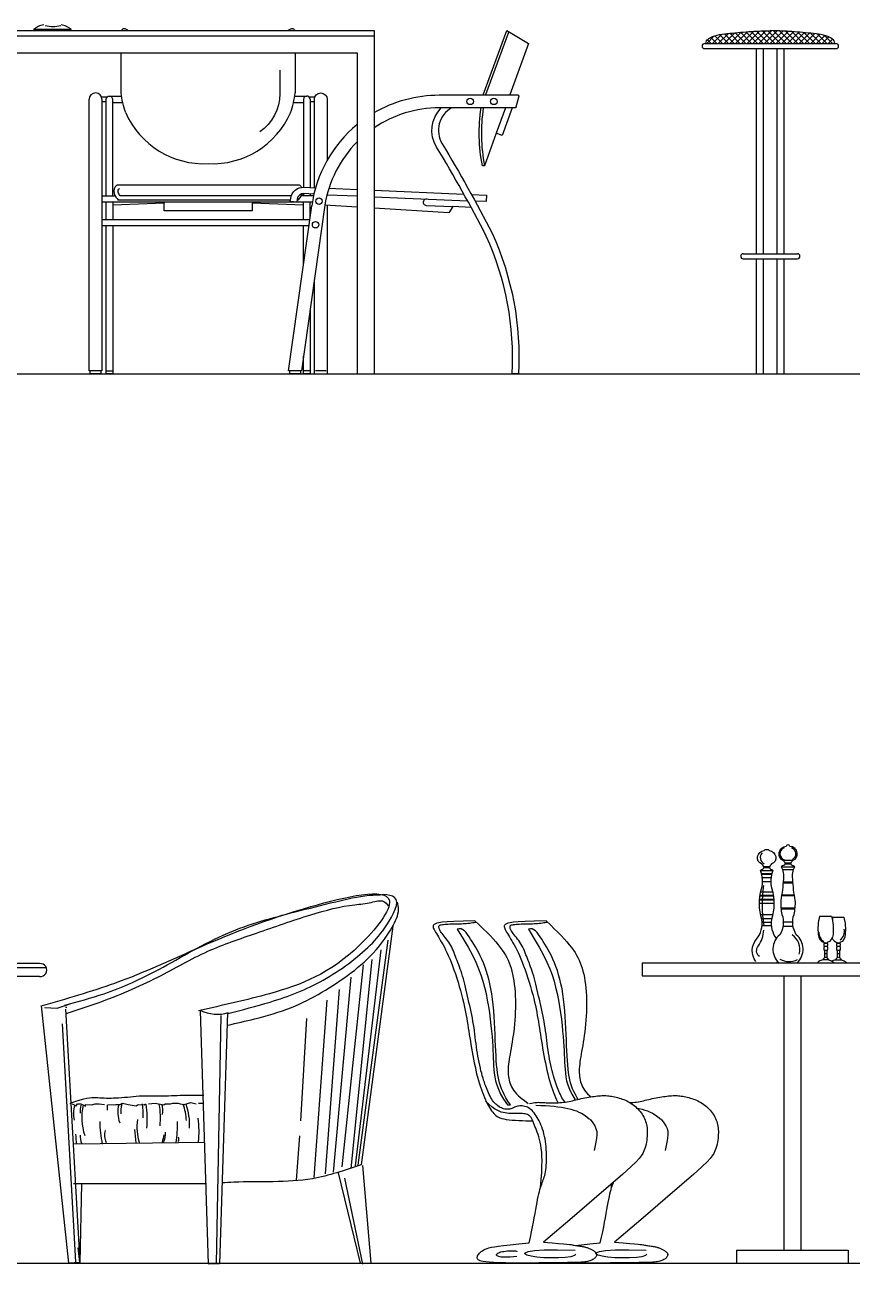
# Model space of a CAD drawing. Header units: inches. Extents: x 10 to 52.5, y 12.2 to 37.
# Drawn here: x 39.797 to 41.726, y 19.048 to 21.938 of the extents above; entities that cross this region are included whole.
import ezdxf

# ---------------------------------------------------------------- set-up
doc = ezdxf.new("R2010")
doc.units = ezdxf.units.IN
doc.header["$MEASUREMENT"] = 0
for name, color, linetype in [('02', 2, 'Continuous'), ('1', 1, 'Continuous'), ('8', 8, 'Continuous')]:
    doc.layers.add(name, color=color, linetype=linetype)

msp = doc.modelspace()

# ---------------------------------------------------------------- hatches: boundary and pattern name
at = {"layer": '8'}
h = msp.add_hatch(dxfattribs=at)
h.set_pattern_fill('NET', color=256, scale=0.003, angle=45, style=0)
h.set_pattern_definition([(45, (37.47188, 2.17885), (-0.006735192, 0.006735192), []), (135, (37.47188, 2.17885), (-0.006735192, -0.006735192), [])])
edge = h.paths.add_edge_path()
edge.add_spline(control_points=[(41.6849, 21.8944), (41.6846, 21.8965), (41.6839, 21.9023), (41.6647, 21.9154), (41.6283, 21.9182), (41.5813, 21.9229), (41.5496, 21.9239), (41.5349, 21.9244)], knot_values=[0, 0, 0, 0, 6.255352, 17.048613, 63.987059, 114.974412, 158.976933, 158.976933, 158.976933, 158.976933], degree=3, periodic=0)
edge.add_spline(control_points=[(41.5349, 21.9244), (41.5203, 21.9239), (41.4886, 21.9229), (41.4416, 21.9182), (41.4052, 21.9154), (41.386, 21.9023), (41.3852, 21.8965), (41.3849, 21.8944)], knot_values=[0, 0, 0, 0, 44.002521, 94.989873, 141.92832, 152.721581, 158.976933, 158.976933, 158.976933, 158.976933], degree=3, periodic=0)
edge.add_line((41.3849, 21.8944), (41.6849, 21.8944))

# ---------------------------------------------------------------- linework, layer by layer
at = {"layer": '02'}
for p, q in [((39.1118, 21.9244), (40.6118, 21.9244)), ((39.1118, 21.9124), (40.6118, 21.9124)), ((39.9055, 21.9267), (39.8182, 21.9267)), ((39.8182, 21.9244), (39.8182, 21.9267)), ((39.9055, 21.9244), (39.9055, 21.9267)), ((40.6118, 21.9244), (40.6118, 21.1244)), ((40.9258, 21.9227), (40.8711, 21.7744)), ((41.3819, 21.8944), (41.6879, 21.8944)), ((41.3819, 21.8824), (41.6879, 21.8824)), ((41.5029, 21.4044), (41.5029, 21.8824)), ((41.5189, 21.4044), (41.5189, 21.8824)), ((41.5509, 21.4044), (41.5509, 21.8824)), ((41.5669, 21.4044), (41.5669, 21.8824)), ((39.1518, 21.8724), (40.5718, 21.8724)), ((40.5718, 21.8724), (40.5718, 21.1244)), ((39.9772, 21.7644), (39.9772, 21.1314)), ((40.4472, 21.7644), (40.4472, 21.5594)), ((40.4622, 21.7644), (40.4622, 21.5588)), ((40.4722, 21.5583), (40.4722, 21.7644)), ((40.9174, 21.7444), (40.8962, 21.6853)), ((40.4703, 21.5394), (40.4414, 21.5394)), ((40.5018, 21.542), (40.5718, 21.539)), ((40.6118, 21.5372), (40.8293, 21.5277)), ((40.4674, 21.5244), (39.9772, 21.5244)), ((40.0022, 21.5244), (40.0022, 21.4844)), ((40.1221, 21.5244), (40.1222, 21.5219)), ((40.3273, 21.5244), (40.3272, 21.5219)), ((40.4596, 21.4694), (39.9772, 21.4694)), ((41.4718, 21.4044), (41.598, 21.4044)), ((41.4718, 21.3924), (41.598, 21.3924)), ((41.5029, 21.1244), (41.5029, 21.3924)), ((41.5189, 21.1244), (41.5189, 21.3924)), ((41.5509, 21.1244), (41.5509, 21.3924)), ((41.5669, 21.1244), (41.5669, 21.3924)), ((39.9872, 21.1314), (40.0022, 21.1314)), ((40.4622, 21.1314), (40.4472, 21.1314)), ((40.4997, 21.1314), (40.4747, 21.1314)), ((40.5718, 21.1244), (40.6118, 21.1244)), ((41.5029, 21.1244), (41.5189, 21.1244)), ((41.5509, 21.1244), (41.5669, 21.1244)), ((41.5192, 19.9755), (41.5336, 19.9755)), ((41.5197, 19.973), (41.533, 19.973)), ((41.5605, 19.9751), (41.5918, 19.9751)), ((41.5632, 19.9684), (41.5891, 19.9684)), ((41.5643, 19.9901), (41.588, 19.9901)), ((41.5688, 19.9841), (41.5835, 19.9841)), ((41.5693, 19.9815), (41.583, 19.9815)), ((41.5118, 19.9667), (41.5409, 19.9667)), ((41.5144, 19.9591), (41.5384, 19.9591)), ((41.5147, 19.9575), (41.538, 19.9575)), ((41.5162, 19.9499), (41.5366, 19.9499)), ((41.5167, 19.9407), (41.536, 19.9407)), ((41.5648, 19.9397), (41.5875, 19.9397)), ((41.5125, 19.9164), (41.5402, 19.9164)), ((41.5646, 19.9376), (41.5876, 19.9376)), ((41.5095, 19.8903), (41.5432, 19.8903)), ((41.5098, 19.898), (41.5429, 19.898)), ((41.51, 19.8995), (41.5428, 19.8995)), ((41.5108, 19.9072), (41.5419, 19.9072)), ((41.5111, 19.9087), (41.5417, 19.9087)), ((41.5612, 19.9077), (41.5911, 19.9077)), ((41.5615, 19.9098), (41.5908, 19.9098)), ((41.5121, 19.8639), (41.5406, 19.8639)), ((41.5144, 19.8547), (41.5384, 19.8547)), ((41.5595, 19.8791), (41.5927, 19.8791)), ((41.5598, 19.8771), (41.5925, 19.8771)), ((41.6498, 19.8599), (41.6778, 19.8599)), ((41.6808, 19.8578), (41.706, 19.8578)), ((40.6549, 19.8369), (40.5814, 19.2803)), ((41.5157, 19.8378), (41.5371, 19.8378)), ((41.5159, 19.8455), (41.5369, 19.8455)), ((41.5644, 19.8366), (41.5879, 19.8366)), ((41.5651, 19.8469), (41.5872, 19.8469)), ((40.6436, 19.804), (40.5736, 19.2795)), ((41.6605, 19.7971), (41.6672, 19.7971)), ((41.6901, 19.7971), (41.6967, 19.7971)), ((40.6271, 19.7814), (40.5674, 19.2775)), ((41.6603, 19.7804), (41.6673, 19.7804)), ((41.6611, 19.7732), (41.6666, 19.7732)), ((41.6612, 19.7899), (41.6665, 19.7899)), ((41.6899, 19.7804), (41.6969, 19.7804)), ((41.6907, 19.7732), (41.6961, 19.7732)), ((41.6908, 19.7899), (41.696, 19.7899)), ((39.8456, 19.7392), (39.22, 19.7392)), ((39.8317, 19.7492), (39.2317, 19.7492)), ((40.5859, 19.7464), (40.5365, 19.2754)), ((40.6065, 19.7588), (40.5571, 19.2713)), ((41.2361, 19.7511), (41.9361, 19.7511)), ((41.2361, 19.7511), (41.2361, 19.7211)), ((41.658, 19.7591), (41.6697, 19.7591)), ((41.661, 19.7641), (41.6666, 19.7641)), ((41.6862, 19.7582), (41.7006, 19.7582)), ((41.6906, 19.7641), (41.6962, 19.7641)), ((39.8317, 19.7192), (39.2317, 19.7192)), ((40.5571, 19.7176), (40.516, 19.2631)), ((41.2361, 19.7211), (41.9361, 19.7211)), ((41.5661, 19.7211), (41.5661, 19.0811)), ((41.6061, 19.7211), (41.6061, 19.0811)), ((40.5304, 19.6888), (40.4974, 19.259)), ((39.8358, 19.6506), (39.8994, 19.0511)), ((39.8726, 19.6456), (39.9009, 19.6544)), ((40.5016, 19.6642), (40.4707, 19.2507)), ((39.8433, 19.6468), (39.8726, 19.6456)), ((39.8956, 19.6468), (39.8919, 19.6468)), ((39.8919, 19.6431), (39.9255, 19.0527)), ((40.206, 19.6394), (40.2244, 19.0492)), ((40.2546, 19.6282), (40.2435, 19.0492)), ((40.2695, 19.6356), (40.2508, 19.0492)), ((40.4542, 19.621), (40.4398, 19.3824)), ((39.8844, 19.6089), (39.9154, 19.0538)), ((39.908, 19.4226), (39.9172, 19.418)), ((39.9172, 19.418), (39.9203, 19.4226)), ((39.9203, 19.4226), (39.928, 19.4226)), ((39.928, 19.4226), (39.9387, 19.4165)), ((39.9387, 19.4165), (39.9387, 19.4211)), ((39.9387, 19.4211), (39.9525, 19.4196)), ((39.9525, 19.4196), (39.9617, 19.4226)), ((39.9617, 19.4226), (39.9709, 19.4226)), ((39.9709, 19.4226), (39.9832, 19.4211)), ((39.9893, 19.4196), (39.9893, 19.4073)), ((39.9909, 19.4196), (40.0093, 19.4211)), ((40.0093, 19.4211), (40.02, 19.4211)), ((40.02, 19.4211), (40.0246, 19.4242)), ((40.0246, 19.4242), (40.0323, 19.4226)), ((40.0323, 19.4226), (40.0384, 19.4211)), ((40.0384, 19.4211), (40.0568, 19.418)), ((40.0568, 19.418), (40.0614, 19.4211)), ((40.0614, 19.4211), (40.0752, 19.4196)), ((40.0752, 19.4196), (40.0783, 19.4226)), ((40.086, 19.4226), (40.1013, 19.4242)), ((40.1013, 19.4242), (40.1212, 19.4196)), ((40.1212, 19.4196), (40.1243, 19.4226)), ((40.1243, 19.4226), (40.1366, 19.4226)), ((40.1366, 19.4226), (40.1427, 19.4242)), ((40.1427, 19.4242), (40.155, 19.4242)), ((40.155, 19.4242), (40.1596, 19.4226)), ((40.1596, 19.4226), (40.1688, 19.4211)), ((40.1688, 19.4211), (40.1841, 19.4257)), ((40.1841, 19.4257), (40.1964, 19.4226)), ((40.2025, 19.4242), (40.2117, 19.4242)), ((39.9114, 19.3292), (40.2172, 19.333)), ((40.4377, 19.3474), (40.4295, 19.2446)), ((40.5843, 19.2785), (40.6041, 19.0511)), ((40.5274, 19.2612), (40.5793, 19.0511)), ((40.5422, 19.2488), (40.5843, 19.0486)), ((40.2209, 19.2358), (39.9106, 19.2358)), ((39.9293, 19.2358), (39.9255, 19.0527)), ((39.9255, 19.0527), (39.9218, 19.0864)), ((41.4561, 19.0811), (41.7161, 19.0811)), ((41.4561, 19.0811), (41.4561, 19.0511)), ((41.7161, 19.0811), (41.7161, 19.0511)), ((39.9255, 19.0527), (39.8994, 19.0511)), ((40.2508, 19.0492), (40.2245, 19.0484))]:
    msp.add_line(p, q, dxfattribs=at)
for points in [[(40.0225, 21.9244, -0.537376), (40.0336, 21.9279, 0.00917), (40.0393, 21.9244, 0.00917)], [(40.4101, 21.9244, 0.00917), (40.4158, 21.9279, -0.537376), (40.4269, 21.9244, -0.537376)], [(40.0326, 21.733, -0.064622), (40.0222, 21.7794), (40.0222, 21.8724)], [(40.4272, 21.8724), (40.4272, 21.7794, -0.010207)], [(40.3917, 21.8324), (40.3917, 21.7772, -0.246775), (40.3451, 21.6884)], [(39.9772, 21.1314), (39.9472, 21.1314), (39.9472, 21.7644, -0.812836)], [(39.9759, 21.7704), (39.9902, 21.7704, -0.162278)], [(39.9872, 21.7644, -0.414214), (39.9947, 21.7719), (40.023, 21.7719, -0.010207)], [(40.0326, 21.733, 0.311827), (40.2247, 21.6144, 0.311827), (40.4167, 21.733, 0.064622), (40.4272, 21.7794)], [(40.4263, 21.7719), (40.4547, 21.7719, -0.162278)], [(40.4592, 21.7704), (40.4734, 21.7704, -0.812836)], [(40.4722, 21.7644, -1), (40.5022, 21.7644), (40.5022, 21.6222)], [(40.6118, 21.7334, -0.133001), (40.7632, 21.7744), (40.9465, 21.7744)], [(40.9465, 21.7744, -0.518893), (40.9484, 21.7717), (40.9421, 21.7459, -0.345821), (40.9402, 21.7444)], [(40.0022, 21.7569), (40.0257, 21.7569, 0.033738)], [(40.9402, 21.7444), (40.7632, 21.7444, 0.1499), (40.6118, 21.698)], [(40.7571, 21.6531, -0.342145), (40.7678, 21.7444)], [(40.7923, 21.7444, 0.425353), (40.77, 21.6609, -0.009942)], [(40.9333, 21.7444), (40.9103, 21.6802), (40.8962, 21.6853), (40.8691, 21.6094), (40.864, 21.6094, -0.087521), (40.8609, 21.7444)], [(40.77, 21.6609, -0.017375), (40.8864, 21.452, -0.121755), (40.9479, 21.1244), (40.9329, 21.1244, 0.121945), (40.8729, 21.4455, 0.01735), (40.7571, 21.6531)], [(40.4423, 21.5591, 0.092875), (40.4379, 21.5644), (40.0115, 21.5644, 0.303195), (40.0055, 21.5444, 0.088605), (40.0153, 21.5294)], [(40.4713, 21.5434), (40.4475, 21.5444, 0.388879), (40.432, 21.5314), (40.431, 21.5244), (40.4161, 21.5257), (40.4171, 21.5333, -0.388879), (40.4481, 21.5594), (40.4752, 21.5582, -0.150071)], [(40.4185, 21.5394), (40.0199, 21.5394, -0.059593), (40.0149, 21.5478, -0.289288), (40.0179, 21.5567)], [(40.4166, 21.5294), (40.0153, 21.5294, -0.061545)], [(40.4315, 21.5567, -0.038178), (40.4325, 21.5558, -0.038178)], [(40.4437, 21.5441, -0.086986), (40.4341, 21.5294), (40.4317, 21.5294)], [(40.6118, 21.5522), (40.8208, 21.5431, 0.009275)], [(40.7337, 21.5319, 1), (40.7331, 21.5169), (40.7947, 21.5142)], [(40.8384, 21.5424), (40.8732, 21.5408), (40.8726, 21.5259), (40.8468, 21.527, -0.006158)], [(40.4424, 21.1314), (40.4121, 21.1314), (40.4661, 21.5161, -0.023097)], [(41.5973, 19.7511, 0.456368), (41.5954, 19.8166, -0.224849), (41.5902, 19.8639, 0.072571), (41.5931, 19.8962, -0.031452), (41.587, 19.9466, -0.14363), (41.5918, 19.9751, 0.182415), (41.5856, 19.9776, -0.256649), (41.583, 19.9815, -0.225738), (41.588, 19.9901, 0.361327), (41.5977, 20.0076, 0.345271), (41.5807, 20.0225, 0.808455), (41.5716, 20.0224, 0.350514), (41.5546, 20.0076, 0.361327), (41.5643, 19.9901, -0.225738), (41.5693, 19.9815, -0.256649), (41.5666, 19.9776, 0.182415), (41.5605, 19.9751, -0.14363), (41.5653, 19.9466, -0.031452), (41.5592, 19.8962, 0.072571), (41.5621, 19.8639, -0.224849), (41.5569, 19.8166, 0.456368), (41.5549, 19.7511)], [(41.5008, 19.7542, -0.339848), (41.5025, 19.8064, 0.218454), (41.5152, 19.852, -0.146481), (41.5144, 19.9235, 0.162123), (41.5118, 19.9667, -0.205216), (41.5171, 19.9692, 0.256649), (41.5197, 19.973, 0.225738), (41.5147, 19.9815, -0.361327), (41.5052, 19.9986, -0.306366), (41.5202, 20.0133, -0.373961), (41.5325, 20.0133, -0.306366), (41.5475, 19.9986, -0.361327), (41.538, 19.9815, 0.225738), (41.533, 19.973, 0.256649), (41.5357, 19.9692, -0.205216), (41.5409, 19.9667, 0.162123), (41.5384, 19.9235, -0.146481), (41.5376, 19.852, 0.208794), (41.5489, 19.808, 0.208794)], [(41.6498, 19.8599, 0.094397), (41.6467, 19.817, 0.3154), (41.6605, 19.7981), (41.6605, 19.7971, 0.428619), (41.6612, 19.7899, 0.319643), (41.6603, 19.7804, -0.05254), (41.6611, 19.7644, -0.28578), (41.6548, 19.7574, 0.11892), (41.6456, 19.7528), (41.6456, 19.7511)], [(41.6778, 19.8599, -0.096138), (41.681, 19.817, -0.3154), (41.6672, 19.7981), (41.6672, 19.7971, -0.428619), (41.6665, 19.7899, -0.319643), (41.6673, 19.7804, 0.05254), (41.6666, 19.7644, 0.28578), (41.6728, 19.7574, -0.11892), (41.6821, 19.7528), (41.6821, 19.7511)], [(41.6808, 19.8578, 0.013036), (41.6795, 19.8526, 0.013036)], [(41.706, 19.8578, -0.101023), (41.7092, 19.817, -0.326423), (41.6967, 19.7981), (41.6967, 19.7971, -0.428619), (41.696, 19.7899, -0.319643), (41.6969, 19.7804, 0.05254), (41.6962, 19.7644, 0.28578), (41.7024, 19.7574, -0.11892), (41.7117, 19.7528), (41.7117, 19.7511)], [(41.5093, 19.766, -0.419863), (41.5071, 19.7905, 0.140993), (41.5196, 19.8274, 0.140993)], [(41.6791, 19.8088, 0.20894), (41.6901, 19.7981), (41.6901, 19.7971, 0.428619), (41.6908, 19.7899, 0.319643), (41.6899, 19.7804, -0.05254), (41.6907, 19.7644, -0.28578), (41.6844, 19.7574, 0.070643), (41.6786, 19.7552, 0.070643)], [(41.5519, 19.7542, -0.022936), (41.5495, 19.7511)], [(41.7124, 19.7511, -0.007167), (41.7117, 19.752, -0.007167)]]:
    msp.add_lwpolyline(points, format="xyb", dxfattribs=at)
for points in [[(40.8658, 21.7744), (40.9211, 21.9244), (40.9711, 21.8944), (40.9281, 21.7744)], [(39.9872, 21.5394), (39.9872, 21.7644)], [(40.0022, 21.5394), (40.0022, 21.7644)], [(39.9872, 21.7584), (39.9772, 21.7584)], [(40.4237, 21.7569), (40.4472, 21.7569)], [(40.4722, 21.7584), (40.4622, 21.7584)], [(39.9772, 21.5394), (40.0079, 21.5394)], [(40.4472, 21.5444), (40.4472, 21.5394)], [(40.4622, 21.5438), (40.4622, 21.5394)], [(40.5061, 21.5569), (40.5718, 21.554)], [(39.9872, 21.4844), (39.9872, 21.5244)], [(40.4472, 21.5174), (40.3272, 21.5219), (40.3273, 21.5144), (40.3273, 21.5044), (40.1221, 21.5044), (40.1221, 21.5144), (40.1222, 21.5219), (40.0022, 21.5174)], [(40.4966, 21.5173), (40.4424, 21.1314)], [(40.4472, 21.4844), (40.4472, 21.5244)], [(40.4622, 21.488), (40.4622, 21.5244)], [(40.5718, 21.5127), (40.4967, 21.5173)], [(40.5022, 21.517), (40.5022, 21.1244)], [(40.8376, 21.5124), (40.7947, 21.5142), (40.7858, 21.4996), (40.6118, 21.5103)], [(39.9772, 21.4844), (40.4622, 21.4844)], [(40.0022, 21.4694), (40.0022, 21.1244), (39.9872, 21.1244), (39.9872, 21.4694)], [(40.4472, 21.3812), (40.4472, 21.4694)], [(40.4722, 21.1244), (40.4722, 21.3436)], [(40.4622, 21.2724), (40.4622, 21.1244), (40.4472, 21.1244), (40.4472, 21.1657)], [(39.9747, 21.1314), (39.9747, 21.1244), (39.9497, 21.1244), (39.9497, 21.1314)], [(40.4397, 21.1314), (40.4397, 21.1244), (40.4147, 21.1244), (40.4147, 21.1314)], [(40.8464, 19.8492), (40.8189, 19.8484), (40.7976, 19.8476), (40.7817, 19.8466), (40.7703, 19.8455), (40.7625, 19.8445), (40.7576, 19.8434), (40.7547, 19.8423), (40.7529, 19.8413), (40.7515, 19.8403), (40.7504, 19.8394), (40.7495, 19.8384), (40.749, 19.8374), (40.7488, 19.8362), (40.749, 19.8347), (40.7494, 19.8331), (40.7502, 19.831), (40.7514, 19.8287), (40.7529, 19.8259), (40.7547, 19.8228), (40.7567, 19.8194), (40.7589, 19.8156), (40.7613, 19.8116), (40.7639, 19.8073), (40.7666, 19.8027), (40.7694, 19.7978), (40.7722, 19.7927), (40.7752, 19.7872), (40.7782, 19.7813), (40.7813, 19.775), (40.7844, 19.7681), (40.7876, 19.7607), (40.7909, 19.7527), (40.7942, 19.7441), (40.7975, 19.7349), (40.8008, 19.7254), (40.804, 19.7156), (40.8071, 19.7058), (40.8101, 19.696), (40.8129, 19.6863), (40.8154, 19.677), (40.8177, 19.6681), (40.8197, 19.6597), (40.8216, 19.6515), (40.8232, 19.6437), (40.8247, 19.6361), (40.8261, 19.6286), (40.8273, 19.6212), (40.8286, 19.6139), (40.8298, 19.6065), (40.8309, 19.5991), (40.8321, 19.5916), (40.8333, 19.584), (40.8345, 19.5763), (40.8358, 19.5685), (40.8371, 19.5604), (40.8385, 19.5522), (40.84, 19.5438), (40.8415, 19.5352), (40.8432, 19.5266), (40.8449, 19.5179), (40.8467, 19.5093), (40.8485, 19.5008), (40.8505, 19.4925), (40.8525, 19.4844), (40.8547, 19.4767), (40.8569, 19.4693), (40.8591, 19.4622), (40.8614, 19.4555), (40.8638, 19.4491), (40.8661, 19.443), (40.8685, 19.4372), (40.8709, 19.4318), (40.8734, 19.4267), (40.8758, 19.4219), (40.8782, 19.4175), (40.8806, 19.4134), (40.883, 19.4095), (40.8854, 19.406), (40.8878, 19.4028), (40.8902, 19.3999), (40.8927, 19.3974), (40.8952, 19.395), (40.898, 19.393), (40.9011, 19.3912), (40.9047, 19.3896), (40.9089, 19.3883), (40.9138, 19.3871), (40.9195, 19.3861), (40.926, 19.3852), (40.9333, 19.3845), (40.9411, 19.3839), (40.9491, 19.3835), (40.9572, 19.3831), (40.9652, 19.3829), (40.9727, 19.3827), (40.9797, 19.3827)], [(40.9727, 19.0986), (40.9757, 19.1115), (40.9785, 19.1238), (40.9809, 19.1354), (40.983, 19.1465), (40.9849, 19.1569), (40.9867, 19.1667), (40.9882, 19.1759), (40.9898, 19.1844), (40.9912, 19.1922), (40.9926, 19.1994), (40.994, 19.206), (40.9954, 19.2121), (40.9967, 19.2176), (40.9981, 19.2226), (40.9994, 19.2272), (41.0007, 19.2313), (41.002, 19.2351), (41.0033, 19.2386), (41.0046, 19.2419), (41.0058, 19.2451), (41.007, 19.2484), (41.0081, 19.2518), (41.0091, 19.2554), (41.0101, 19.2594), (41.0109, 19.2637), (41.0116, 19.2685), (41.0122, 19.2736), (41.0127, 19.2791), (41.013, 19.2847), (41.0132, 19.2906), (41.0133, 19.2967), (41.0133, 19.3029), (41.0131, 19.3092), (41.0128, 19.3155), (41.0123, 19.3219), (41.0117, 19.3282), (41.0109, 19.3344), (41.0099, 19.3405), (41.0088, 19.3465), (41.0074, 19.3523), (41.0059, 19.3579), (41.0042, 19.3633), (41.0024, 19.3684), (41.0004, 19.3733), (40.9983, 19.378), (40.9962, 19.3824), (40.9939, 19.3866), (40.9917, 19.3906), (40.9893, 19.3943), (40.987, 19.3978), (40.9846, 19.401), (40.9821, 19.4039), (40.9796, 19.4065), (40.977, 19.4089), (40.9743, 19.411), (40.9715, 19.4128), (40.9686, 19.4143), (40.9656, 19.4155), (40.9626, 19.4164), (40.9596, 19.4171), (40.9566, 19.4175), (40.9537, 19.4176), (40.9508, 19.4175), (40.9481, 19.4172), (40.9456, 19.4167), (40.9431, 19.4159), (40.9408, 19.4151), (40.9386, 19.4142), (40.9364, 19.4133), (40.9343, 19.4123), (40.9322, 19.4115), (40.93, 19.4108), (40.9278, 19.4102), (40.9255, 19.4098), (40.9232, 19.4096), (40.9208, 19.4096), (40.9183, 19.4097), (40.9158, 19.4101), (40.9133, 19.4108), (40.9107, 19.4116), (40.908, 19.4127), (40.9054, 19.4141), (40.9027, 19.4157), (40.9, 19.4175), (40.8974, 19.4196), (40.8948, 19.4219), (40.8923, 19.4244), (40.8899, 19.4271), (40.8877, 19.4301), (40.8856, 19.4332), (40.8836, 19.4366), (40.8817, 19.4401), (40.8799, 19.4438), (40.8781, 19.4476), (40.8764, 19.4515), (40.8747, 19.4555), (40.8731, 19.4596), (40.8715, 19.4638), (40.8699, 19.4682), (40.8684, 19.4727), (40.8668, 19.4775), (40.8653, 19.4825), (40.8637, 19.4878), (40.8622, 19.4935), (40.8606, 19.4995), (40.8591, 19.5057), (40.8576, 19.5123), (40.8562, 19.5191), (40.8548, 19.5261), (40.8535, 19.5333), (40.8522, 19.5405), (40.8511, 19.5478), (40.85, 19.5552), (40.8491, 19.5626), (40.8481, 19.57), (40.8472, 19.5774), (40.8463, 19.5848), (40.8454, 19.5923), (40.8443, 19.5997), (40.8432, 19.6072), (40.8419, 19.6146), (40.8405, 19.6221), (40.839, 19.6295), (40.8375, 19.6369), (40.8359, 19.6443), (40.8342, 19.6516), (40.8326, 19.6589), (40.8309, 19.6662), (40.8293, 19.6734), (40.8277, 19.6805), (40.8261, 19.6875), (40.8244, 19.6944), (40.8228, 19.7011), (40.8212, 19.7076), (40.8195, 19.7139), (40.8178, 19.72), (40.816, 19.7258), (40.8142, 19.7313), (40.8123, 19.7366), (40.8104, 19.7418), (40.8086, 19.7467), (40.8067, 19.7515), (40.8049, 19.7563), (40.8031, 19.7609), (40.8014, 19.7655), (40.7997, 19.77), (40.798, 19.7744), (40.7962, 19.7788), (40.7943, 19.7831), (40.7924, 19.7873), (40.7903, 19.7914), (40.7879, 19.7954), (40.7854, 19.7993), (40.7828, 19.803), (40.7801, 19.8066), (40.7774, 19.8101), (40.7747, 19.8133), (40.7722, 19.8163), (40.77, 19.8191), (40.7681, 19.8217), (40.7665, 19.824), (40.7653, 19.826), (40.7643, 19.8278), (40.7637, 19.8294), (40.7632, 19.8308), (40.7629, 19.8321), (40.7626, 19.8332), (40.7625, 19.8343), (40.7624, 19.8352), (40.7624, 19.8361), (40.7626, 19.8369), (40.763, 19.8376), (40.7637, 19.8382), (40.7647, 19.8388), (40.7661, 19.8393), (40.7681, 19.8398), (40.7705, 19.8402), (40.7734, 19.8406), (40.7767, 19.8409), (40.7803, 19.8412), (40.7842, 19.8414), (40.7881, 19.8416), (40.7921, 19.8417), (40.7961, 19.8419), (40.8, 19.842), (40.8038, 19.842), (40.8076, 19.8421), (40.8113, 19.8422), (40.815, 19.8423), (40.8188, 19.8425), (40.8225, 19.8427), (40.8264, 19.843), (40.8303, 19.8434), (40.8342, 19.8438), (40.8379, 19.8443), (40.8414, 19.8447), (40.8444, 19.8451), (40.8469, 19.8455), (40.8488, 19.8458), (40.8498, 19.8459)], [(40.929, 19.4199), (40.9235, 19.4286), (40.9188, 19.4365), (40.9147, 19.4438), (40.9112, 19.4507), (40.9083, 19.4574), (40.9058, 19.4641), (40.9038, 19.471), (40.902, 19.4783), (40.9005, 19.4861), (40.8992, 19.4945), (40.8981, 19.5034), (40.8971, 19.5131), (40.8963, 19.5233), (40.8956, 19.5342), (40.895, 19.5457), (40.8944, 19.5579), (40.8939, 19.5707), (40.8933, 19.5841), (40.8927, 19.5978), (40.892, 19.6117), (40.8912, 19.6257), (40.8902, 19.6395), (40.889, 19.6531), (40.8875, 19.6662), (40.8857, 19.6788), (40.8836, 19.6908), (40.8813, 19.7022), (40.8787, 19.713), (40.8759, 19.7233), (40.8729, 19.7331), (40.8697, 19.7423), (40.8663, 19.7511), (40.8627, 19.7593), (40.859, 19.7671), (40.8552, 19.7745), (40.8514, 19.7815), (40.8475, 19.7881), (40.8437, 19.7945), (40.84, 19.8005), (40.8363, 19.8063), (40.8327, 19.8118), (40.8292, 19.8169), (40.8257, 19.8215), (40.8221, 19.8253), (40.8183, 19.8282), (40.8143, 19.83), (40.81, 19.8305), (40.8052, 19.8295)], [(40.8052, 19.8295), (40.8191, 19.8073), (40.8307, 19.7873), (40.8405, 19.7693), (40.8485, 19.7528), (40.8551, 19.7374), (40.8605, 19.7227), (40.865, 19.7084), (40.8689, 19.694), (40.8723, 19.6792), (40.8753, 19.6642), (40.8779, 19.6492), (40.8802, 19.6342), (40.8822, 19.6195), (40.8838, 19.6053), (40.8852, 19.5918), (40.8863, 19.5791), (40.8872, 19.5674), (40.8878, 19.5566), (40.8884, 19.5465), (40.8888, 19.537), (40.8892, 19.5281), (40.8896, 19.5194), (40.8901, 19.5109), (40.8907, 19.5025), (40.8914, 19.494), (40.8926, 19.4853), (40.8945, 19.4761), (40.8972, 19.4665), (40.9011, 19.4562), (40.9063, 19.4451), (40.9133, 19.433), (40.922, 19.4199)], [(40.8464, 19.8492), (40.8565, 19.8396), (40.8657, 19.8307), (40.8741, 19.8223), (40.8817, 19.8144), (40.8887, 19.807), (40.8949, 19.8), (40.9005, 19.7933), (40.9056, 19.7869), (40.9101, 19.7808), (40.9141, 19.7748), (40.9177, 19.7689), (40.9209, 19.7631), (40.9237, 19.7572), (40.9262, 19.7512), (40.9285, 19.7449), (40.9306, 19.7384), (40.9325, 19.7315), (40.9342, 19.7243), (40.9357, 19.7168), (40.9371, 19.7089), (40.9382, 19.7007), (40.9392, 19.6922), (40.94, 19.6835), (40.9405, 19.6744), (40.9408, 19.6651), (40.941, 19.6555), (40.9409, 19.6459), (40.9406, 19.6362), (40.9402, 19.6266), (40.9396, 19.6171), (40.9388, 19.6077), (40.9379, 19.5987), (40.9368, 19.59), (40.9357, 19.5816), (40.9344, 19.5736), (40.9332, 19.5659), (40.9319, 19.5585), (40.9306, 19.5515), (40.9294, 19.5447), (40.9282, 19.5382), (40.9272, 19.532), (40.9263, 19.526), (40.9255, 19.5203), (40.9248, 19.5148), (40.9243, 19.5095), (40.924, 19.5045), (40.9238, 19.4996), (40.9238, 19.4949), (40.9241, 19.4904), (40.9245, 19.486), (40.9251, 19.4818), (40.9259, 19.4777), (40.927, 19.4737), (40.9283, 19.4697), (40.9298, 19.4659), (40.9316, 19.4621), (40.9337, 19.4583), (40.9362, 19.4544), (40.9393, 19.4504), (40.9433, 19.446), (40.9483, 19.4412), (40.9544, 19.4359), (40.9619, 19.4298), (40.9709, 19.423)], [(41.0121, 19.8492), (40.9846, 19.8484), (40.9633, 19.8476), (40.9474, 19.8466), (40.936, 19.8455), (40.9283, 19.8445), (40.9234, 19.8434), (40.9204, 19.8423), (40.9186, 19.8413), (40.9172, 19.8403), (40.9161, 19.8394), (40.9153, 19.8384), (40.9148, 19.8374), (40.9146, 19.8362), (40.9147, 19.8347), (40.9152, 19.8331), (40.916, 19.831), (40.9171, 19.8287), (40.9186, 19.8259), (40.9204, 19.8228), (40.9224, 19.8194), (40.9247, 19.8156), (40.9271, 19.8116), (40.9297, 19.8073), (40.9324, 19.8027), (40.9351, 19.7978), (40.938, 19.7927), (40.9409, 19.7872), (40.9439, 19.7813), (40.947, 19.775), (40.9501, 19.7681), (40.9533, 19.7607), (40.9566, 19.7527), (40.9599, 19.7441), (40.9632, 19.7349), (40.9665, 19.7254), (40.9698, 19.7156), (40.9729, 19.7058), (40.9758, 19.696), (40.9786, 19.6863), (40.9812, 19.677), (40.9834, 19.6681), (40.9855, 19.6597), (40.9873, 19.6515), (40.9889, 19.6437), (40.9904, 19.6361), (40.9918, 19.6286), (40.9931, 19.6212), (40.9943, 19.6139), (40.9955, 19.6065), (40.9967, 19.5991), (40.9979, 19.5916), (40.9991, 19.584), (41.0003, 19.5763), (41.0015, 19.5685), (41.0029, 19.5604), (41.0042, 19.5522), (41.0057, 19.5438), (41.0073, 19.5352), (41.0089, 19.5266), (41.0106, 19.5179), (41.0124, 19.5093), (41.0143, 19.5008), (41.0162, 19.4925), (41.0183, 19.4844), (41.0204, 19.4767), (41.0226, 19.4693), (41.0248, 19.4622), (41.0272, 19.4555), (41.0295, 19.4491), (41.0319, 19.443), (41.0343, 19.4372), (41.0367, 19.4318), (41.0391, 19.4267), (41.04, 19.4249)], [(41.0563, 19.4264), (41.0557, 19.4271), (41.0535, 19.4301), (41.0513, 19.4332), (41.0493, 19.4366), (41.0474, 19.4401), (41.0456, 19.4438), (41.0439, 19.4476), (41.0421, 19.4515), (41.0405, 19.4555), (41.0389, 19.4596), (41.0373, 19.4638), (41.0357, 19.4682), (41.0341, 19.4727), (41.0325, 19.4775), (41.031, 19.4825), (41.0295, 19.4878), (41.0279, 19.4935), (41.0264, 19.4995), (41.0249, 19.5057), (41.0234, 19.5123), (41.0219, 19.5191), (41.0205, 19.5261), (41.0192, 19.5333), (41.018, 19.5405), (41.0168, 19.5478), (41.0158, 19.5552), (41.0148, 19.5626), (41.0139, 19.57), (41.013, 19.5774), (41.0121, 19.5848), (41.0111, 19.5923), (41.0101, 19.5997), (41.0089, 19.6072), (41.0077, 19.6146), (41.0063, 19.6221), (41.0048, 19.6295), (41.0032, 19.6369), (41.0016, 19.6443), (41, 19.6516), (40.9983, 19.6589), (40.9966, 19.6662), (40.995, 19.6734), (40.9934, 19.6805), (40.9918, 19.6875), (40.9902, 19.6944), (40.9886, 19.7011), (40.9869, 19.7076), (40.9852, 19.7139), (40.9835, 19.72), (40.9817, 19.7258), (40.9799, 19.7313), (40.9781, 19.7366), (40.9762, 19.7418), (40.9743, 19.7467), (40.9725, 19.7515), (40.9707, 19.7563), (40.9689, 19.7609), (40.9672, 19.7655), (40.9654, 19.77), (40.9637, 19.7744), (40.9619, 19.7788), (40.9601, 19.7831), (40.9581, 19.7873), (40.956, 19.7914), (40.9537, 19.7954), (40.9512, 19.7993), (40.9485, 19.803), (40.9458, 19.8066), (40.9431, 19.8101), (40.9405, 19.8133), (40.938, 19.8163), (40.9357, 19.8191), (40.9338, 19.8217), (40.9322, 19.824), (40.931, 19.826), (40.9301, 19.8278), (40.9294, 19.8294), (40.9289, 19.8308), (40.9286, 19.8321), (40.9284, 19.8332), (40.9283, 19.8343), (40.9282, 19.8352), (40.9282, 19.8361), (40.9283, 19.8369), (40.9287, 19.8376), (40.9294, 19.8382), (40.9304, 19.8388), (40.9319, 19.8393), (40.9338, 19.8398), (40.9363, 19.8402), (40.9392, 19.8406), (40.9425, 19.8409), (40.9461, 19.8412), (40.9499, 19.8414), (40.9539, 19.8416), (40.9579, 19.8417), (40.9619, 19.8419), (40.9658, 19.842), (40.9696, 19.842), (40.9733, 19.8421), (40.977, 19.8422), (40.9808, 19.8423), (40.9845, 19.8425), (40.9883, 19.8427), (40.9921, 19.843), (40.996, 19.8434), (40.9999, 19.8438), (41.0037, 19.8443), (41.0071, 19.8447), (41.0101, 19.8451), (41.0127, 19.8455), (41.0145, 19.8458), (41.0156, 19.8459)], [(41.0868, 19.4327), (41.0845, 19.4365), (41.0805, 19.4438), (41.077, 19.4507), (41.0741, 19.4574), (41.0716, 19.4641), (41.0695, 19.471), (41.0677, 19.4783), (41.0662, 19.4861), (41.0649, 19.4945), (41.0638, 19.5034), (41.0629, 19.5131), (41.0621, 19.5233), (41.0614, 19.5342), (41.0607, 19.5457), (41.0602, 19.5579), (41.0596, 19.5707), (41.0591, 19.5841), (41.0585, 19.5978), (41.0578, 19.6117), (41.0569, 19.6257), (41.0559, 19.6395), (41.0547, 19.6531), (41.0532, 19.6662), (41.0514, 19.6788), (41.0494, 19.6908), (41.047, 19.7022), (41.0444, 19.713), (41.0416, 19.7233), (41.0386, 19.7331), (41.0354, 19.7423), (41.032, 19.7511), (41.0284, 19.7593), (41.0247, 19.7671), (41.021, 19.7745), (41.0171, 19.7815), (41.0133, 19.7881), (41.0095, 19.7945), (41.0057, 19.8005), (41.002, 19.8063), (40.9985, 19.8118), (40.995, 19.8169), (40.9915, 19.8215), (40.9879, 19.8253), (40.9841, 19.8282), (40.9801, 19.83), (40.9757, 19.8305), (40.971, 19.8295)], [(40.971, 19.8295), (40.9848, 19.8073), (40.9965, 19.7873), (41.0062, 19.7693), (41.0142, 19.7528), (41.0208, 19.7374), (41.0263, 19.7227), (41.0308, 19.7084), (41.0346, 19.694), (41.038, 19.6792), (41.041, 19.6642), (41.0436, 19.6492), (41.0459, 19.6342), (41.0479, 19.6195), (41.0496, 19.6053), (41.0509, 19.5918), (41.052, 19.5791), (41.0529, 19.5674), (41.0536, 19.5566), (41.0541, 19.5465), (41.0545, 19.537), (41.0549, 19.5281), (41.0553, 19.5194), (41.0558, 19.5109), (41.0564, 19.5025), (41.0572, 19.494), (41.0584, 19.4853), (41.0602, 19.4761), (41.0629, 19.4665), (41.0668, 19.4562), (41.0721, 19.4451), (41.079, 19.433), (41.0803, 19.4311)], [(41.0121, 19.8492), (41.0222, 19.8396), (41.0314, 19.8307), (41.0398, 19.8223), (41.0475, 19.8144), (41.0544, 19.807), (41.0607, 19.8), (41.0663, 19.7933), (41.0713, 19.7869), (41.0758, 19.7808), (41.0799, 19.7748), (41.0834, 19.7689), (41.0866, 19.7631), (41.0894, 19.7572), (41.092, 19.7512), (41.0942, 19.7449), (41.0963, 19.7384), (41.0982, 19.7315), (41.0999, 19.7243), (41.1015, 19.7168), (41.1028, 19.7089), (41.104, 19.7007), (41.1049, 19.6922), (41.1057, 19.6835), (41.1062, 19.6744), (41.1066, 19.6651), (41.1067, 19.6555), (41.1066, 19.6459), (41.1064, 19.6362), (41.1059, 19.6266), (41.1053, 19.6171), (41.1045, 19.6077), (41.1036, 19.5987), (41.1026, 19.59), (41.1014, 19.5816), (41.1002, 19.5736), (41.0989, 19.5659), (41.0976, 19.5585), (41.0963, 19.5515), (41.0951, 19.5447), (41.094, 19.5382), (41.0929, 19.532), (41.092, 19.526), (41.0912, 19.5203), (41.0906, 19.5148), (41.0901, 19.5095), (41.0897, 19.5045), (41.0896, 19.4996), (41.0896, 19.4949), (41.0898, 19.4904), (41.0902, 19.486), (41.0908, 19.4818), (41.0917, 19.4777), (41.0927, 19.4737), (41.094, 19.4697), (41.0955, 19.4659), (41.0973, 19.4621), (41.0994, 19.4583), (41.1019, 19.4544), (41.1051, 19.4504), (41.109, 19.446), (41.114, 19.4412), (41.1169, 19.4387)], [(40.9994, 19.2272), (41.0009, 19.2461), (41.002, 19.2626), (41.0026, 19.2769), (41.0028, 19.2894), (41.0025, 19.3003), (41.002, 19.3098), (41.0011, 19.3182), (41, 19.3259), (40.9986, 19.3329), (40.9971, 19.3394), (40.9954, 19.3454), (40.9936, 19.351), (40.9917, 19.3562), (40.9899, 19.361), (40.9881, 19.3656), (40.9864, 19.3698), (40.9848, 19.3739), (40.9833, 19.3777), (40.9819, 19.3813), (40.9804, 19.3845), (40.9789, 19.3875), (40.9773, 19.3901), (40.9755, 19.3925), (40.9735, 19.3944), (40.9713, 19.396), (40.9689, 19.3972), (40.9662, 19.3981), (40.9633, 19.3988), (40.9603, 19.3992), (40.957, 19.3995), (40.9535, 19.3996), (40.9499, 19.3997), (40.9461, 19.3996), (40.9421, 19.3996), (40.938, 19.3996), (40.9339, 19.3996), (40.9296, 19.3997), (40.9253, 19.4), (40.921, 19.4004), (40.9167, 19.401), (40.9123, 19.4018), (40.9079, 19.4031), (40.9032, 19.4049), (40.898, 19.4075), (40.8924, 19.4109), (40.8861, 19.4154), (40.879, 19.4212), (40.8709, 19.4283)], [(40.9739, 19.4228), (40.9784, 19.4239), (40.9823, 19.4247), (40.9858, 19.4253), (40.9889, 19.4256), (40.9917, 19.4258), (40.9944, 19.4259), (40.9971, 19.4258), (40.9998, 19.4257), (41.0028, 19.4256), (41.0059, 19.4254), (41.0092, 19.4252), (41.0127, 19.425), (41.0163, 19.4249), (41.02, 19.4248), (41.0239, 19.4247), (41.0279, 19.4246), (41.032, 19.4247), (41.0362, 19.4248), (41.0404, 19.425), (41.0447, 19.4252), (41.049, 19.4256), (41.0532, 19.426), (41.0575, 19.4265), (41.0616, 19.4272), (41.0657, 19.4279), (41.0697, 19.4287), (41.0737, 19.4296), (41.0777, 19.4305), (41.0817, 19.4315), (41.0857, 19.4324), (41.0899, 19.4334), (41.0941, 19.4344), (41.0984, 19.4353), (41.1027, 19.4362), (41.1072, 19.437), (41.1116, 19.4378), (41.1159, 19.4385), (41.1202, 19.4392), (41.1243, 19.4398), (41.1283, 19.4403), (41.132, 19.4408), (41.1356, 19.4411), (41.139, 19.4413), (41.1423, 19.4415), (41.1455, 19.4416), (41.1487, 19.4416), (41.1519, 19.4414), (41.1551, 19.4412), (41.1584, 19.4409), (41.1617, 19.4405), (41.1651, 19.44), (41.1686, 19.4393), (41.1721, 19.4386), (41.1756, 19.4378), (41.1791, 19.4368), (41.1827, 19.4358), (41.1863, 19.4347), (41.1899, 19.4334), (41.1935, 19.4321), (41.197, 19.4306), (41.2006, 19.429), (41.204, 19.4272), (41.2075, 19.4253), (41.2108, 19.4232), (41.2141, 19.421), (41.2172, 19.4186), (41.2203, 19.416), (41.2233, 19.4133), (41.2261, 19.4105), (41.2288, 19.4076), (41.2313, 19.4045), (41.2337, 19.4014), (41.2359, 19.3982), (41.2379, 19.3949), (41.2398, 19.3915), (41.2415, 19.3881), (41.243, 19.3846), (41.2443, 19.3811), (41.2454, 19.3775), (41.2463, 19.3738), (41.247, 19.3702), (41.2475, 19.3664), (41.2479, 19.3627), (41.2481, 19.3588), (41.2481, 19.3548), (41.248, 19.3507), (41.2477, 19.3465), (41.2474, 19.3421), (41.2469, 19.3376), (41.2463, 19.3329), (41.2453, 19.328), (41.2441, 19.323), (41.2424, 19.3178), (41.2402, 19.3124), (41.2374, 19.3069), (41.2339, 19.3013), (41.2293, 19.2952), (41.222, 19.2872), (41.2098, 19.2756), (41.1908, 19.2584), (41.163, 19.234), (41.1243, 19.2006), (41.0728, 19.1564), (41.0063, 19.0996)], [(40.9883, 19.419), (41, 19.4188), (41.011, 19.4184), (41.0213, 19.4176), (41.0308, 19.4167), (41.0398, 19.4155), (41.0482, 19.4142), (41.056, 19.4128), (41.0633, 19.4112), (41.0701, 19.4096), (41.0766, 19.4078), (41.0828, 19.4057), (41.0888, 19.4032), (41.0949, 19.4002), (41.1009, 19.3965), (41.1072, 19.3921), (41.1137, 19.3867)], [(41.2078, 19.4251), (41.2105, 19.4252), (41.2147, 19.4256), (41.219, 19.426), (41.2232, 19.4265), (41.2274, 19.4272), (41.2314, 19.4279), (41.2355, 19.4287), (41.2395, 19.4296), (41.2434, 19.4305), (41.2474, 19.4315), (41.2515, 19.4324), (41.2556, 19.4334), (41.2598, 19.4344), (41.2641, 19.4353), (41.2685, 19.4362), (41.2729, 19.437), (41.2773, 19.4378), (41.2817, 19.4385), (41.2859, 19.4392), (41.2901, 19.4398), (41.294, 19.4403), (41.2978, 19.4408), (41.3013, 19.4411), (41.3048, 19.4413), (41.3081, 19.4415), (41.3113, 19.4416), (41.3145, 19.4416), (41.3177, 19.4414), (41.3209, 19.4412), (41.3242, 19.4409), (41.3275, 19.4405), (41.3309, 19.44), (41.3343, 19.4393), (41.3378, 19.4386), (41.3413, 19.4378), (41.3449, 19.4368), (41.3484, 19.4358), (41.352, 19.4347), (41.3556, 19.4334), (41.3592, 19.4321), (41.3628, 19.4306), (41.3663, 19.429), (41.3698, 19.4272), (41.3732, 19.4253), (41.3766, 19.4232), (41.3798, 19.421), (41.383, 19.4186), (41.3861, 19.416), (41.389, 19.4133), (41.3918, 19.4105), (41.3945, 19.4076), (41.3971, 19.4045), (41.3994, 19.4014), (41.4016, 19.3982), (41.4037, 19.3949), (41.4055, 19.3915), (41.4072, 19.3881), (41.4087, 19.3846), (41.41, 19.3811), (41.4111, 19.3775), (41.412, 19.3738), (41.4128, 19.3702), (41.4133, 19.3664), (41.4136, 19.3627), (41.4138, 19.3588), (41.4138, 19.3548), (41.4137, 19.3507), (41.4135, 19.3465), (41.4131, 19.3421), (41.4127, 19.3376), (41.412, 19.3329), (41.4111, 19.328), (41.4098, 19.323), (41.4081, 19.3178), (41.4059, 19.3124), (41.4031, 19.3069), (41.3996, 19.3013), (41.395, 19.2952), (41.3877, 19.2872), (41.3755, 19.2756), (41.3566, 19.2584), (41.3288, 19.234), (41.2901, 19.2006), (41.2385, 19.1564), (41.1721, 19.0996)], [(41.2244, 19.4122), (41.229, 19.4112), (41.2359, 19.4096), (41.2423, 19.4078), (41.2485, 19.4057), (41.2546, 19.4032), (41.2606, 19.4002), (41.2667, 19.3965), (41.2729, 19.3921), (41.2795, 19.3867)], [(41.1149, 19.3867), (41.1211, 19.3781), (41.1256, 19.371), (41.1286, 19.3646), (41.1302, 19.3581), (41.1304, 19.3507), (41.1295, 19.3414), (41.1275, 19.3294), (41.1245, 19.3139)], [(41.2807, 19.3867), (41.2868, 19.3781), (41.2913, 19.371), (41.2943, 19.3646), (41.2959, 19.3581), (41.2962, 19.3507), (41.2952, 19.3414), (41.2932, 19.3294), (41.2902, 19.3139)], [(41.1384, 19.0986), (41.1415, 19.1115), (41.1442, 19.1238), (41.1466, 19.1354), (41.1488, 19.1465), (41.1507, 19.1569), (41.1524, 19.1667), (41.154, 19.1759), (41.1555, 19.1844), (41.157, 19.1922), (41.1584, 19.1994), (41.1598, 19.206), (41.1611, 19.2121), (41.1625, 19.2176), (41.1638, 19.2226), (41.1651, 19.2272), (41.1665, 19.2313), (41.1678, 19.2351), (41.1691, 19.2386), (41.1695, 19.2397)], [(41.1651, 19.2272), (41.1659, 19.2365)], [(41.0063, 19.0996), (41.0261, 19.0981), (41.0414, 19.0969), (41.0528, 19.0959), (41.061, 19.0951), (41.0667, 19.0945), (41.0706, 19.094), (41.0733, 19.0935), (41.0756, 19.0931), (41.0779, 19.0927), (41.0805, 19.0923), (41.0831, 19.0919), (41.0858, 19.0915), (41.0885, 19.0911), (41.0912, 19.0907), (41.0938, 19.0903), (41.0962, 19.0899), (41.0985, 19.0895), (41.1006, 19.0891), (41.1026, 19.0886), (41.1045, 19.0882), (41.1062, 19.0877), (41.108, 19.0871), (41.1097, 19.0866), (41.1114, 19.0859), (41.113, 19.0852), (41.1147, 19.0844), (41.1164, 19.0836), (41.1181, 19.0828), (41.1197, 19.0819), (41.1212, 19.081), (41.1226, 19.0801), (41.124, 19.0792), (41.1252, 19.0784), (41.1263, 19.0775), (41.1273, 19.0766), (41.1281, 19.0757), (41.1288, 19.0748), (41.1293, 19.0738), (41.1297, 19.0728), (41.1299, 19.0717), (41.13, 19.0705), (41.1298, 19.0692), (41.1295, 19.0679), (41.129, 19.0666), (41.1283, 19.0653), (41.1273, 19.0639), (41.1261, 19.0627), (41.1247, 19.0614), (41.123, 19.0602), (41.1211, 19.0591), (41.119, 19.0581), (41.1166, 19.0571), (41.1141, 19.0563), (41.1114, 19.0555), (41.1086, 19.0548), (41.1056, 19.0542), (41.1024, 19.0537), (41.0988, 19.0533), (41.0944, 19.053), (41.0889, 19.0527), (41.082, 19.0525), (41.0732, 19.0522), (41.0623, 19.0521), (41.049, 19.0519), (41.0331, 19.0516), (41.0151, 19.0514), (40.9957, 19.0513), (40.9756, 19.0512), (40.9556, 19.0511), (40.9364, 19.0512), (40.9187, 19.0514), (40.9031, 19.0517), (40.8902, 19.0522), (40.8799, 19.0528), (40.8719, 19.0536), (40.8657, 19.0544), (40.8612, 19.0554), (40.858, 19.0565), (40.8558, 19.0576), (40.8542, 19.0587), (40.8531, 19.0599), (40.8522, 19.0611), (40.8517, 19.0623), (40.8515, 19.0636), (40.8516, 19.065), (40.8521, 19.0665), (40.8528, 19.0681), (40.8539, 19.0699), (40.8553, 19.0718), (40.8569, 19.0738), (40.859, 19.0758), (40.8613, 19.0779), (40.8641, 19.0799), (40.8672, 19.0818), (40.8707, 19.0837), (40.8747, 19.0853), (40.8792, 19.0867), (40.8847, 19.088), (40.8918, 19.0893), (40.9011, 19.0906), (40.9133, 19.0921), (40.9289, 19.0939), (40.9485, 19.096), (40.9727, 19.0986)], [(40.9441, 19.0661), (40.9283, 19.065), (40.9163, 19.0648), (40.9077, 19.0652), (40.9019, 19.0662), (40.8985, 19.0676), (40.8971, 19.0692), (40.8971, 19.0709), (40.8982, 19.0725), (40.8998, 19.0739), (40.9018, 19.0752), (40.9043, 19.0762), (40.9072, 19.0771), (40.9105, 19.0778), (40.9141, 19.0784), (40.9179, 19.0789), (40.9221, 19.0793), (40.9264, 19.0795), (40.9306, 19.0797), (40.9347, 19.0798), (40.9383, 19.0796), (40.9413, 19.0793), (40.9434, 19.0788), (40.9444, 19.078), (40.9441, 19.0769)], [(41.0814, 19.0719), (41.0784, 19.0685), (41.0698, 19.0659), (41.057, 19.0642), (41.0413, 19.0632), (41.0241, 19.063), (41.0067, 19.0636), (40.9907, 19.0649), (40.9772, 19.0669), (40.9676, 19.0694), (40.9628, 19.0724), (40.9637, 19.0753), (40.9709, 19.0781), (40.9854, 19.0804), (41.0079, 19.0818), (41.0392, 19.0821), (41.0801, 19.0811)], [(41.1721, 19.0996), (41.1919, 19.0981), (41.2071, 19.0969), (41.2185, 19.0959), (41.2267, 19.0951), (41.2324, 19.0945), (41.2363, 19.094), (41.2391, 19.0935), (41.2413, 19.0931), (41.2437, 19.0927), (41.2462, 19.0923), (41.2488, 19.0919), (41.2515, 19.0915), (41.2543, 19.0911), (41.2569, 19.0907), (41.2595, 19.0903), (41.262, 19.0899), (41.2642, 19.0895), (41.2664, 19.0891), (41.2683, 19.0886), (41.2702, 19.0882), (41.272, 19.0877), (41.2737, 19.0871), (41.2754, 19.0866), (41.2771, 19.0859), (41.2788, 19.0852), (41.2805, 19.0844), (41.2822, 19.0836), (41.2838, 19.0828), (41.2854, 19.0819), (41.2869, 19.081), (41.2884, 19.0801), (41.2897, 19.0792), (41.2909, 19.0784), (41.292, 19.0775), (41.293, 19.0766), (41.2938, 19.0757), (41.2945, 19.0748), (41.2951, 19.0738), (41.2954, 19.0728), (41.2957, 19.0717), (41.2957, 19.0705), (41.2956, 19.0692), (41.2953, 19.0679), (41.2947, 19.0666), (41.294, 19.0653), (41.293, 19.0639), (41.2919, 19.0627), (41.2904, 19.0614), (41.2887, 19.0602), (41.2868, 19.0591), (41.2847, 19.0581), (41.2824, 19.0571), (41.2798, 19.0563), (41.2772, 19.0555), (41.2743, 19.0548), (41.2713, 19.0542), (41.2682, 19.0537), (41.2646, 19.0533), (41.2602, 19.053), (41.2547, 19.0527), (41.2477, 19.0525), (41.2389, 19.0522), (41.2281, 19.0521), (41.2148, 19.0519), (41.1988, 19.0516), (41.1808, 19.0514), (41.1614, 19.0513), (41.1414, 19.0512), (41.1214, 19.0511), (41.1022, 19.0512), (41.0844, 19.0514), (41.0688, 19.0517), (41.0598, 19.052)], [(41.0806, 19.0923), (41.0946, 19.0939), (41.1142, 19.096), (41.1384, 19.0986)], [(41.2471, 19.0719), (41.2441, 19.0685), (41.2356, 19.0659), (41.2227, 19.0642), (41.207, 19.0632), (41.1898, 19.063), (41.1725, 19.0636), (41.1564, 19.0649), (41.1429, 19.0669), (41.1334, 19.0694), (41.1286, 19.0724), (41.1294, 19.0753), (41.1367, 19.0781), (41.1511, 19.0804), (41.1736, 19.0818), (41.2049, 19.0821), (41.2459, 19.0811)]]:
    msp.add_lwpolyline(points, dxfattribs=at)
for centre in [(40.8354, 21.7594), (40.8904, 21.7594), (40.4831, 21.5269), (40.4751, 21.4719)]:
    msp.add_circle(centre, 0.0075, dxfattribs=at)
for centre, radius, start, end in [((39.8457, 21.8999), 0.0384, 96.3147, 135.7043), ((39.8631, 22.0137), 0.0796, 256.9781, 283.0219), ((39.878, 21.8999), 0.0384, 44.2957, 83.6853), ((41.3819, 21.8884), 0.006, 90, 270), ((41.6879, 21.8884), 0.006, 270, 90), ((39.9622, 21.7644), 0.015, 0, 180), ((39.9947, 21.7644), 0.0075, 0, 54.3637), ((40.4547, 21.7644), 0.0075, 125.6363, 180), ((40.4547, 21.7644), 0.0075, 0, 90), ((41.2451, 21.6855), 0.3837, 171.1655, 191.4365), ((40.7632, 21.4744), 0.3, 129.6367, 172), ((40.7632, 21.4744), 0.27, 135.1371, 170.8561), ((41.4718, 21.3984), 0.006, 90, 270), ((41.598, 21.3984), 0.006, 270, 90), ((41.5276, 19.9968), 0.0162, 137.1182, 245.524), ((41.5724, 20.0053), 0.015, 111.7151, 253.4953), ((41.5795, 20.0052), 0.0148, 298.559, 70.5257), ((41.8171, 19.886), 0.3014, 171.3414, 189.1968), ((41.6836, 19.8246), 0.0242, 305.8239, 11.2108), ((41.5634, 19.7824), 0.0406, 344.3283, 55.8521), ((41.6712, 19.821), 0.0231, 175.4135, 239.9261), ((41.6638, 19.8812), 0.0832, 267.7017, 272.2983), ((41.6934, 19.8812), 0.0832, 267.7017, 272.2983), ((39.8334, 19.7342), 0.0151, 263.5059, 96.4941), ((41.5789, 19.7951), 0.0413, 238.5644, 297.8218), ((40.2463, 19.724), 0.0927, 244.6361, 286.0993), ((39.979, 19.3995), 0.0682, 163.5166, 192.901), ((39.9746, 19.4059), 0.0484, 163.7794, 186.4153), ((40.0483, 19.3901), 0.1184, 165.643, 200.479), ((40.089, 19.403), 0.0748, 166.0589, 199.6701), ((40.0776, 19.4046), 0.0567, 163.1057, 185.7418), ((39.7243, 19.3943), 0.3488, 359.2456, 4.5755), ((39.8268, 19.3861), 0.2558, 355.3461, 7.9609), ((39.9128, 19.3895), 0.2006, 354.6505, 9.0474), ((40.0763, 19.4078), 0.0429, 346.499, 18.7099), ((40.0069, 19.3701), 0.1678, 4.4723, 17.8519), ((40.0365, 19.3736), 0.145, 356.7357, 19.5364), ((40.9255, 19.4418, -0.3429), 0.0222, 260.9633, 279.0367), ((40.1735, 19.3753), 0.201, 178.359, 193.4207), ((40.4637, 19.3898), 0.4116, 183.8574, 188.1695), ((40.1836, 19.3679), 0.1248, 171.6932, 197.2827), ((39.9221, 19.3716), 0.2312, 350.1091, 2.3408), ((40.0031, 19.3591), 0.2004, 352.6566, 8.4677), ((40.0514, 19.3522), 0.1356, 180.383, 190.2539), ((39.9859, 19.3497), 0.0598, 180.5072, 198.9622), ((40.0226, 19.3498), 0.0395, 165.0923, 206.1146), ((41.144, 19.1494), 1.0424, 168.8905, 169.8574), ((40.0717, 19.3536), 0.0534, 336.6068, 2.7684), ((40.1462, 19.3404), 0.0106, 323.6142, 24.9563)]:
    msp.add_arc(centre, radius, start, end, dxfattribs=at)
for points in [[(41.3849, 21.8944), (41.3864, 21.9005), (41.3944, 21.9077), (41.4402, 21.9183), (41.491, 21.9225), (41.5349, 21.9244)], [(41.6849, 21.8944), (41.6835, 21.9005), (41.6754, 21.9077), (41.6297, 21.9183), (41.5789, 21.9225), (41.5349, 21.9244)]]:
    msp.add_spline(points, degree=3, dxfattribs=at)
for points, knots in [([(39.8358, 19.6506), (39.8949, 19.6677), (40.1159, 19.7319), (40.2864, 19.845), (40.7063, 19.9432), (40.5429, 19.7378), (40.3939, 19.682), (40.2585, 19.6519), (40.2022, 19.6394)], [0, 0, 0, 0, 179.241333, 669.878405, 853.517726, 978.360591, 1217.111989, 1387.04363, 1387.04363, 1387.04363, 1387.04363]), ([(39.8903, 19.6526), (39.9212, 19.6607), (39.997, 19.6806), (40.1236, 19.7394), (40.2615, 19.8261), (40.4059, 19.8646), (40.5159, 19.8921), (40.5846, 19.9088), (40.6224, 19.9098), (40.6337, 19.9101)], [0, 0, 0, 0, 95.639299, 234.867324, 416.660896, 581.537135, 678.863317, 758.06805, 792.133261, 792.133261, 792.133261, 792.133261]), ([(40.2703, 19.6332), (40.3035, 19.6415), (40.3801, 19.6605), (40.4953, 19.7051), (40.59, 19.7755), (40.6405, 19.8337), (40.6793, 19.9051), (40.6438, 19.909), (40.6337, 19.9101)], [0, 0, 0, 0, 102.450812, 236.341037, 372.740804, 434.264952, 500.538568, 526.867635, 526.867635, 526.867635, 526.867635]), ([(39.8938, 19.6332), (39.9187, 19.6412), (39.9917, 19.6647), (40.1028, 19.7121), (40.2193, 19.7806), (40.3419, 19.8214), (40.4537, 19.8618), (40.5457, 19.8862), (40.6008, 19.8892), (40.6315, 19.9002), (40.6409, 19.8882), (40.6439, 19.8843)], [0, 0, 0, 0, 78.234212, 230.212389, 361.399227, 482.184421, 615.817971, 721.353317, 759.79292, 789.08251, 802.845503, 802.845503, 802.845503, 802.845503]), ([(40.2703, 19.6058), (40.291, 19.6105), (40.3411, 19.622), (40.4163, 19.643), (40.4909, 19.6819), (40.5579, 19.7252), (40.6154, 19.7759), (40.6505, 19.8268), (40.6712, 19.8669), (40.667, 19.8871), (40.6658, 19.8928)], [0, 0, 0, 0, 63.757158, 154.207673, 233.111021, 314.773872, 393.990027, 459.45949, 503.309158, 520.507412, 520.507412, 520.507412, 520.507412]), ([(39.905, 19.4226), (39.8972, 19.4224), (39.947, 19.4398), (39.9673, 19.4357), (40.021, 19.4355), (40.0676, 19.4425), (40.1209, 19.4401), (40.1687, 19.443), (40.201, 19.4427), (40.2148, 19.4426)], [0, 0, 0, 0, 23.359127, 69.600901, 112.546095, 167.952511, 215.499051, 270.735631, 312.147322, 312.147322, 312.147322, 312.147322]), ([(40.5814, 19.2803), (40.5438, 19.2674), (40.448, 19.2345), (40.3362, 19.2428), (40.2661, 19.2386), (40.2569, 19.238)], [0, 0, 0, 0, 118.259021, 301.591906, 329.266035, 329.266035, 329.266035, 329.266035])]:
    msp.add_open_spline(points, degree=3, knots=knots, dxfattribs=at)
at = {"layer": '1'}
for p, q in [((32.3342, 21.1244), (52.1649, 21.1244)), ((32.3342, 19.0511), (52.1649, 19.0511))]:
    msp.add_line(p, q, dxfattribs=at)

doc.saveas('drawing.dxf')
